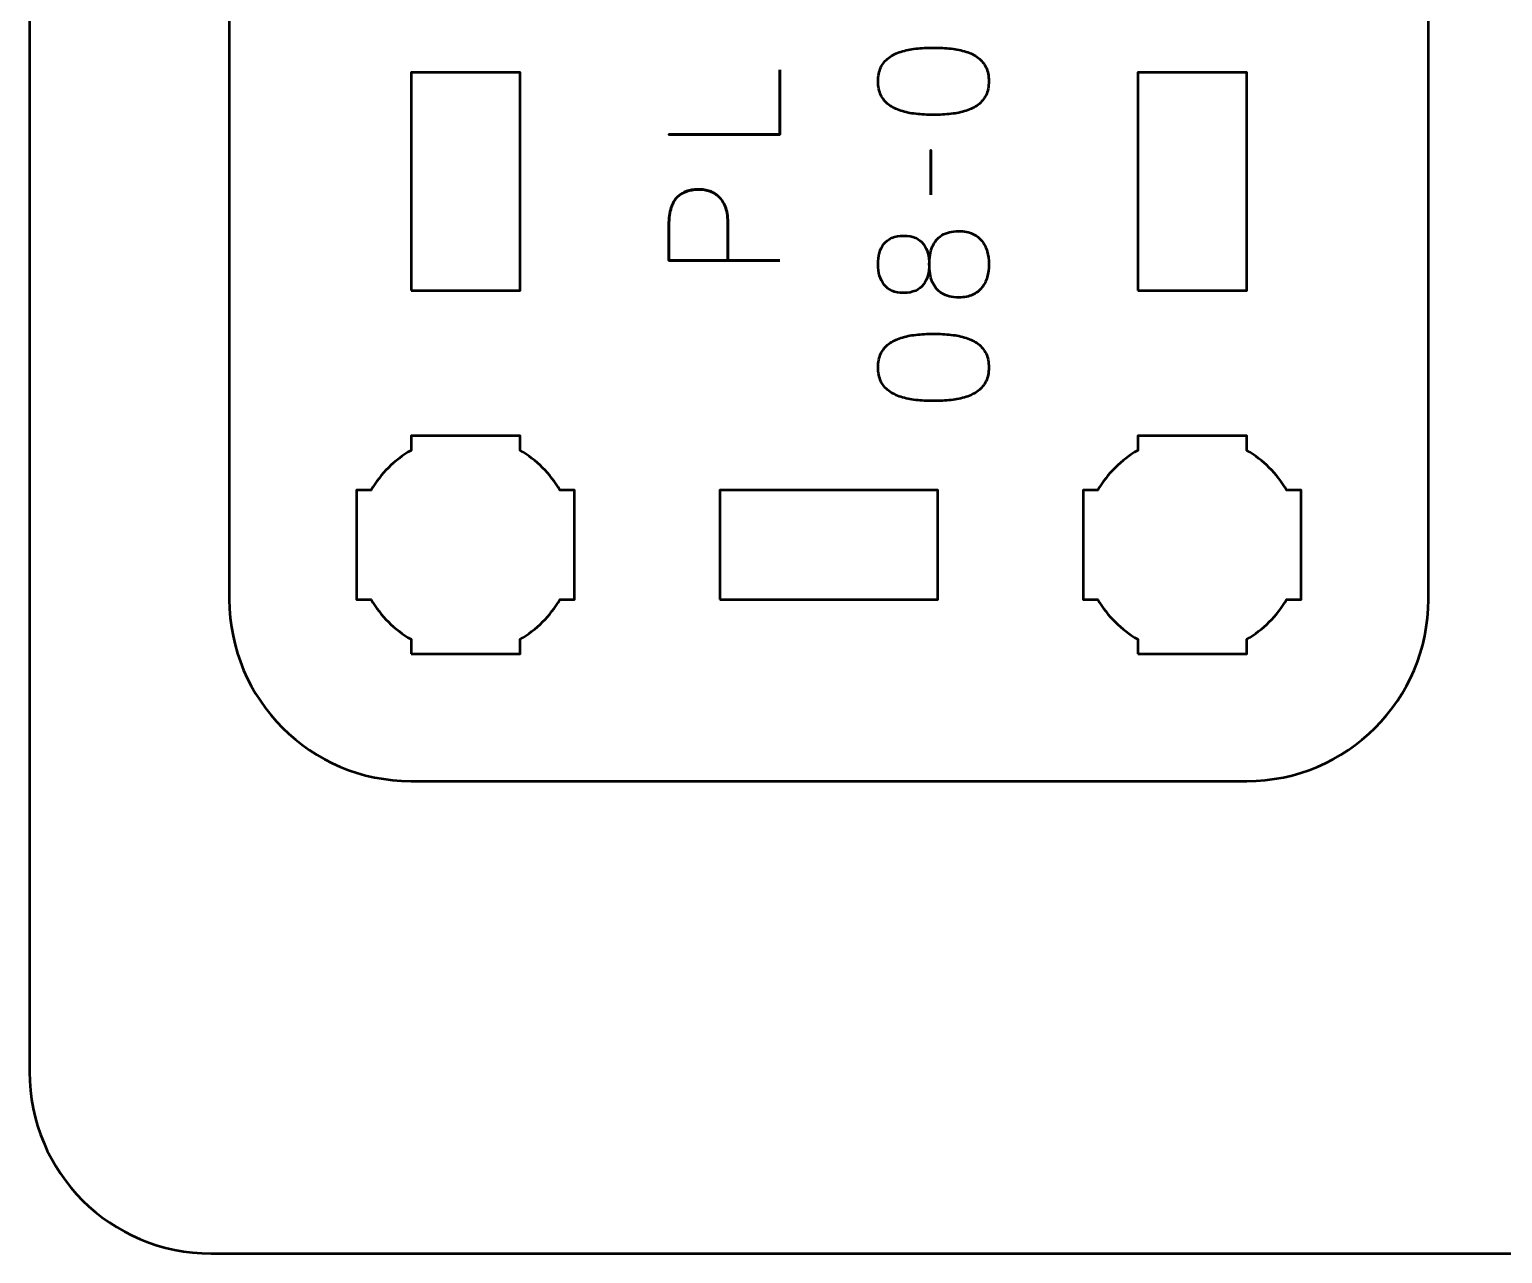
# Model space of a CAD drawing. Header units: centimetres. Extents: x -21 to 0, y -29.7 to 0.
# Drawn here: x -21 to -16.946, y -29.7 to -26.332 of the extents above; entities that cross this region are included whole.
import ezdxf

# ---------------------------------------------------------------- set-up
doc = ezdxf.new("R2010")
doc.units = ezdxf.units.CM
doc.header["$MEASUREMENT"] = 0
doc.layers.add('Layer 1', color=7, linetype='Continuous')

msp = doc.modelspace()

# ---------------------------------------------------------------- linework, layer by layer
at = {"layer": 'Layer 1', "color": 1, "lineweight": 53}
msp.add_open_spline([(-21.00003, -29.19995), (-21.00003, -29.19995), (-21.00003, -8.29992), (-21.00003, -8.29992), (-21.00003, -8.29992), (-21.00003, -8.21709), (-20.93286, -8.14992), (-20.85003, -8.14992), (-20.85003, -8.14992), (-20.7672, -8.14992), (-20.70003, -8.08275), (-20.70003, -7.99992), (-20.70003, -7.99992), (-20.70003, -7.91709), (-20.7672, -7.84992), (-20.85003, -7.84992), (-20.85003, -7.84992), (-20.93286, -7.84992), (-21.00003, -7.78275), (-21.00003, -7.69992), (-21.00003, -7.69992), (-21.00003, -7.61709), (-20.93286, -7.54992), (-20.85003, -7.54992), (-20.85003, -7.54992), (-20.7672, -7.54992), (-20.70003, -7.48275), (-20.70003, -7.39992), (-20.70003, -7.39992), (-20.70003, -7.31709), (-20.7672, -7.24992), (-20.85003, -7.24992), (-20.85003, -7.24992), (-20.93286, -7.24992), (-21.00003, -7.18275), (-21.00003, -7.09992), (-21.00003, -7.09992), (-21.00003, -7.01709), (-20.93286, -6.94992), (-20.85003, -6.94992), (-20.85003, -6.94992), (-20.7672, -6.94992), (-20.70003, -6.88275), (-20.70003, -6.79992), (-20.70003, -6.79992), (-20.70003, -6.71709), (-20.7672, -6.64992), (-20.85003, -6.64992), (-20.85003, -6.64992), (-20.93286, -6.64992), (-21.00003, -6.58275), (-21.00003, -6.49992), (-21.00003, -6.49992), (-21.00003, -6.41709), (-20.93286, -6.34992), (-20.85003, -6.34992), (-20.85003, -6.34992), (-20.7672, -6.34992), (-20.70003, -6.28275), (-20.70003, -6.19992), (-20.70003, -6.19992), (-20.70003, -6.11709), (-20.7672, -6.04992), (-20.85003, -6.04992), (-20.85003, -6.04992), (-20.93286, -6.04992), (-21.00003, -5.98275), (-21.00003, -5.89992), (-21.00003, -5.89992), (-21.00003, -5.81709), (-20.93286, -5.74992), (-20.85003, -5.74992), (-20.85003, -5.74992), (-20.7672, -5.74992), (-20.70003, -5.68275), (-20.70003, -5.59992), (-20.70003, -5.59992), (-20.70003, -5.51709), (-20.7672, -5.44992), (-20.85003, -5.44992), (-20.85003, -5.44992), (-20.93286, -5.44992), (-21.00003, -5.38275), (-21.00003, -5.29992), (-21.00003, -5.29992), (-21.00003, -5.21709), (-20.93286, -5.14992), (-20.85003, -5.14992), (-20.85003, -5.14992), (-20.7672, -5.14992), (-20.70003, -5.08275), (-20.70003, -4.99992), (-20.70003, -4.99992), (-20.70003, -4.91709), (-20.7672, -4.84992), (-20.85003, -4.84992), (-20.85003, -4.84992), (-20.93286, -4.84992), (-21.00003, -4.78275), (-21.00003, -4.69992), (-21.00003, -4.69992), (-21.00003, -4.61709), (-20.93286, -4.54992), (-20.85003, -4.54992), (-20.85003, -4.54992), (-20.7672, -4.54992), (-20.70003, -4.48275), (-20.70003, -4.39992), (-20.70003, -4.39992), (-20.70003, -4.31709), (-20.7672, -4.24992), (-20.85003, -4.24992), (-20.85003, -4.24992), (-20.93286, -4.24992), (-21.00003, -4.18275), (-21.00003, -4.09992), (-21.00003, -4.09992), (-21.00003, -4.01709), (-20.93286, -3.94992), (-20.85003, -3.94992), (-20.85003, -3.94992), (-20.7672, -3.94992), (-20.70003, -3.88275), (-20.70003, -3.79992), (-20.70003, -3.79992), (-20.70003, -3.71709), (-20.7672, -3.64992), (-20.85003, -3.64992), (-20.85003, -3.64992), (-20.93286, -3.64992), (-21.00003, -3.58275), (-21.00003, -3.49992), (-21.00003, -3.49992), (-21.00003, -3.41709), (-20.93286, -3.34992), (-20.85003, -3.34992), (-20.85003, -3.34992), (-20.7672, -3.34992), (-20.70003, -3.28275), (-20.70003, -3.19992), (-20.70003, -3.19992), (-20.70003, -3.11709), (-20.7672, -3.04992), (-20.85003, -3.04992), (-20.85003, -3.04992), (-20.93286, -3.04992), (-21.00003, -2.98275), (-21.00003, -2.89992), (-21.00003, -2.89992), (-21.00003, -2.81709), (-20.93286, -2.74992), (-20.85003, -2.74992), (-20.85003, -2.74992), (-20.7672, -2.74992), (-20.70003, -2.68275), (-20.70003, -2.59992), (-20.70003, -2.59992), (-20.70003, -2.51709), (-20.7672, -2.44992), (-20.85003, -2.44992), (-20.85003, -2.44992), (-20.93286, -2.44992), (-21.00003, -2.38275), (-21.00003, -2.29992), (-21.00003, -2.29992), (-21.00003, -2.21709), (-20.93286, -2.14992), (-20.85003, -2.14992), (-20.85003, -2.14992), (-20.7672, -2.14992), (-20.70003, -2.08275), (-20.70003, -1.99992), (-20.70003, -1.99992), (-20.70003, -1.91709), (-20.7672, -1.84992), (-20.85003, -1.84992), (-20.85003, -1.84992), (-20.93286, -1.84992), (-21.00003, -1.78275), (-21.00003, -1.69992), (-21.00003, -1.69992), (-21.00003, -1.61709), (-20.93286, -1.54992), (-20.85003, -1.54992), (-20.85003, -1.54992), (-20.7672, -1.54992), (-20.70003, -1.48275), (-20.70003, -1.39992), (-20.70003, -1.39992), (-20.70003, -1.31709), (-20.7672, -1.24992), (-20.85003, -1.24992), (-20.85003, -1.24992), (-20.93286, -1.24992), (-21.00003, -1.18275), (-21.00003, -1.09992), (-21.00003, -1.09992), (-21.00003, -1.09992), (-21.00003, -0.49992), (-21.00003, -0.49992), (-21.00003, -0.49992), (-21.00003, -0.22295), (-20.77694, 0.00004), (-20.49994, 0.00004), (-20.49994, 0.00004), (-20.49994, 0.00004), (-0.50008, 0.00004), (-0.50008, 0.00004), (-0.50008, 0.00004), (-0.22294, 0.00004), (0.00002, -0.22295), (0.00002, -0.49992), (0.00002, -0.49992), (0.00002, -0.49992), (0.00002, -29.19995), (0.00002, -29.19995), (0.00002, -29.19995), (0.00002, -29.47695), (-0.22294, -29.70004), (-0.50008, -29.70004), (-0.50008, -29.70004), (-0.50008, -29.70004), (-20.49994, -29.70004), (-20.49994, -29.70004), (-20.49994, -29.70004), (-20.77694, -29.70004), (-21.00003, -29.47695), (-21.00003, -29.19995)], degree=3, knots=[0, 0, 0, 0, 0.0175439, 0.0175439, 0.0175439, 0.0175439, 0.0350877, 0.0350877, 0.0350877, 0.0350877, 0.0526316, 0.0526316, 0.0526316, 0.0526316, 0.0701754, 0.0701754, 0.0701754, 0.0701754, 0.0877193, 0.0877193, 0.0877193, 0.0877193, 0.1052632, 0.1052632, 0.1052632, 0.1052632, 0.122807, 0.122807, 0.122807, 0.122807, 0.1403509, 0.1403509, 0.1403509, 0.1403509, 0.1578947, 0.1578947, 0.1578947, 0.1578947, 0.1754386, 0.1754386, 0.1754386, 0.1754386, 0.1929825, 0.1929825, 0.1929825, 0.1929825, 0.2105263, 0.2105263, 0.2105263, 0.2105263, 0.2280702, 0.2280702, 0.2280702, 0.2280702, 0.245614, 0.245614, 0.245614, 0.245614, 0.2631579, 0.2631579, 0.2631579, 0.2631579, 0.2807018, 0.2807018, 0.2807018, 0.2807018, 0.2982456, 0.2982456, 0.2982456, 0.2982456, 0.3157895, 0.3157895, 0.3157895, 0.3157895, 0.3333333, 0.3333333, 0.3333333, 0.3333333, 0.3508772, 0.3508772, 0.3508772, 0.3508772, 0.3684211, 0.3684211, 0.3684211, 0.3684211, 0.3859649, 0.3859649, 0.3859649, 0.3859649, 0.4035088, 0.4035088, 0.4035088, 0.4035088, 0.4210526, 0.4210526, 0.4210526, 0.4210526, 0.4385965, 0.4385965, 0.4385965, 0.4385965, 0.4561404, 0.4561404, 0.4561404, 0.4561404, 0.4736842, 0.4736842, 0.4736842, 0.4736842, 0.4912281, 0.4912281, 0.4912281, 0.4912281, 0.5087719, 0.5087719, 0.5087719, 0.5087719, 0.5263158, 0.5263158, 0.5263158, 0.5263158, 0.5438596, 0.5438596, 0.5438596, 0.5438596, 0.5614035, 0.5614035, 0.5614035, 0.5614035, 0.5789474, 0.5789474, 0.5789474, 0.5789474, 0.5964912, 0.5964912, 0.5964912, 0.5964912, 0.6140351, 0.6140351, 0.6140351, 0.6140351, 0.6315789, 0.6315789, 0.6315789, 0.6315789, 0.6491228, 0.6491228, 0.6491228, 0.6491228, 0.6666667, 0.6666667, 0.6666667, 0.6666667, 0.6842105, 0.6842105, 0.6842105, 0.6842105, 0.7017544, 0.7017544, 0.7017544, 0.7017544, 0.7192982, 0.7192982, 0.7192982, 0.7192982, 0.7368421, 0.7368421, 0.7368421, 0.7368421, 0.754386, 0.754386, 0.754386, 0.754386, 0.7719298, 0.7719298, 0.7719298, 0.7719298, 0.7894737, 0.7894737, 0.7894737, 0.7894737, 0.8070175, 0.8070175, 0.8070175, 0.8070175, 0.8245614, 0.8245614, 0.8245614, 0.8245614, 0.8421053, 0.8421053, 0.8421053, 0.8421053, 0.8596491, 0.8596491, 0.8596491, 0.8596491, 0.877193, 0.877193, 0.877193, 0.877193, 0.8947368, 0.8947368, 0.8947368, 0.8947368, 0.9122807, 0.9122807, 0.9122807, 0.9122807, 0.9298246, 0.9298246, 0.9298246, 0.9298246, 0.9473684, 0.9473684, 0.9473684, 0.9473684, 0.9649123, 0.9649123, 0.9649123, 0.9649123, 0.9824561, 0.9824561, 0.9824561, 0.9824561, 1, 1, 1, 1], dxfattribs=at)
at = {"layer": 'Layer 1', "color": 3, "lineweight": 53}
msp.add_open_spline([(-17.65, -28.4), (-17.65, -28.4), (-19.95, -28.4), (-19.95, -28.4), (-19.95, -28.4), (-20.22609, -28.4), (-20.45, -28.17609), (-20.45, -27.9), (-20.45, -27.9), (-20.45, -27.9), (-20.45, -13.6), (-20.45, -13.6), (-20.45, -13.6), (-20.45, -13.32391), (-20.22609, -13.1), (-19.95, -13.1), (-19.95, -13.1), (-19.95, -13.1), (-17.65, -13.1), (-17.65, -13.1), (-17.65, -13.1), (-17.37391, -13.1), (-17.15, -13.32391), (-17.15, -13.6), (-17.15, -13.6), (-17.15, -13.6), (-17.15, -27.9), (-17.15, -27.9), (-17.15, -27.9), (-17.15, -28.17609), (-17.37391, -28.4), (-17.65, -28.4)], degree=3, knots=[0, 0, 0, 0, 0.125, 0.125, 0.125, 0.125, 0.25, 0.25, 0.25, 0.25, 0.375, 0.375, 0.375, 0.375, 0.5, 0.5, 0.5, 0.5, 0.625, 0.625, 0.625, 0.625, 0.75, 0.75, 0.75, 0.75, 0.875, 0.875, 0.875, 0.875, 1, 1, 1, 1], dxfattribs=at)
at = {"layer": 'Layer 1', "color": 5, "lineweight": 53}
for points, knots in [([(-18.35975, -26.47441), (-18.35982, -26.4596), (-18.36243, -26.44683), (-18.36751, -26.43617), (-18.36751, -26.43617), (-18.37259, -26.42559), (-18.37986, -26.41677), (-18.3891, -26.40972), (-18.3891, -26.40972), (-18.39841, -26.40273), (-18.40942, -26.39723), (-18.42212, -26.39314), (-18.42212, -26.39314), (-18.43482, -26.38911), (-18.44872, -26.38622), (-18.46396, -26.3846), (-18.46396, -26.3846), (-18.4792, -26.3829), (-18.49522, -26.38206), (-18.51215, -26.38213), (-18.51215, -26.38213), (-18.52901, -26.38206), (-18.54503, -26.3829), (-18.5602, -26.3846), (-18.5602, -26.3846), (-18.57537, -26.38622), (-18.58934, -26.38911), (-18.60204, -26.39314), (-18.60204, -26.39314), (-18.61467, -26.39723), (-18.62567, -26.40273), (-18.63506, -26.40972), (-18.63506, -26.40972), (-18.64437, -26.41677), (-18.65164, -26.42559), (-18.65672, -26.43617), (-18.65672, -26.43617), (-18.66187, -26.44683), (-18.66448, -26.4596), (-18.66455, -26.47441), (-18.66455, -26.47441), (-18.66448, -26.48923), (-18.66187, -26.502), (-18.65672, -26.51266), (-18.65672, -26.51266), (-18.65164, -26.52324), (-18.64437, -26.53206), (-18.63506, -26.53911), (-18.63506, -26.53911), (-18.62567, -26.5461), (-18.61467, -26.5516), (-18.60204, -26.55569), (-18.60204, -26.55569), (-18.58934, -26.55972), (-18.57537, -26.56261), (-18.5602, -26.56423), (-18.5602, -26.56423), (-18.54503, -26.56592), (-18.52901, -26.56677), (-18.51215, -26.5667), (-18.51215, -26.5667), (-18.49522, -26.56677), (-18.4792, -26.56592), (-18.46396, -26.56423), (-18.46396, -26.56423), (-18.44872, -26.56261), (-18.43482, -26.55972), (-18.42212, -26.55569), (-18.42212, -26.55569), (-18.40942, -26.5516), (-18.39841, -26.5461), (-18.3891, -26.53911), (-18.3891, -26.53911), (-18.37986, -26.53206), (-18.37259, -26.52324), (-18.36751, -26.51266), (-18.36751, -26.51266), (-18.36243, -26.502), (-18.35982, -26.48923), (-18.35975, -26.47441)], [0, 0, 0, 0, 0.05, 0.05, 0.05, 0.05, 0.1, 0.1, 0.1, 0.1, 0.15, 0.15, 0.15, 0.15, 0.2, 0.2, 0.2, 0.2, 0.25, 0.25, 0.25, 0.25, 0.3, 0.3, 0.3, 0.3, 0.35, 0.35, 0.35, 0.35, 0.4, 0.4, 0.4, 0.4, 0.45, 0.45, 0.45, 0.45, 0.5, 0.5, 0.5, 0.5, 0.55, 0.55, 0.55, 0.55, 0.6, 0.6, 0.6, 0.6, 0.65, 0.65, 0.65, 0.65, 0.7, 0.7, 0.7, 0.7, 0.75, 0.75, 0.75, 0.75, 0.8, 0.8, 0.8, 0.8, 0.85, 0.85, 0.85, 0.85, 0.9, 0.9, 0.9, 0.9, 0.95, 0.95, 0.95, 0.95, 1, 1, 1, 1]), ([(-18.35975, -26.47441), (-18.35982, -26.4596), (-18.36243, -26.44683), (-18.36751, -26.43617), (-18.36751, -26.43617), (-18.37259, -26.42559), (-18.37986, -26.41677), (-18.3891, -26.40972), (-18.3891, -26.40972), (-18.39841, -26.40273), (-18.40942, -26.39723), (-18.42212, -26.39314), (-18.42212, -26.39314), (-18.43482, -26.38911), (-18.44872, -26.38622), (-18.46396, -26.3846), (-18.46396, -26.3846), (-18.4792, -26.3829), (-18.49522, -26.38206), (-18.51215, -26.38213), (-18.51215, -26.38213), (-18.52901, -26.38206), (-18.54503, -26.3829), (-18.5602, -26.3846), (-18.5602, -26.3846), (-18.57537, -26.38622), (-18.58934, -26.38911), (-18.60204, -26.39314), (-18.60204, -26.39314), (-18.61467, -26.39723), (-18.62567, -26.40273), (-18.63506, -26.40972), (-18.63506, -26.40972), (-18.64437, -26.41677), (-18.65164, -26.42559), (-18.65672, -26.43617), (-18.65672, -26.43617), (-18.66187, -26.44683), (-18.66448, -26.4596), (-18.66455, -26.47441), (-18.66455, -26.47441), (-18.66448, -26.48923), (-18.66187, -26.502), (-18.65672, -26.51266), (-18.65672, -26.51266), (-18.65164, -26.52324), (-18.64437, -26.53206), (-18.63506, -26.53911), (-18.63506, -26.53911), (-18.62567, -26.5461), (-18.61467, -26.5516), (-18.60204, -26.55569), (-18.60204, -26.55569), (-18.58934, -26.55972), (-18.57537, -26.56261), (-18.5602, -26.56423), (-18.5602, -26.56423), (-18.54503, -26.56592), (-18.52901, -26.56677), (-18.51215, -26.5667), (-18.51215, -26.5667), (-18.49522, -26.56677), (-18.4792, -26.56592), (-18.46396, -26.56423), (-18.46396, -26.56423), (-18.44872, -26.56261), (-18.43482, -26.55972), (-18.42212, -26.55569), (-18.42212, -26.55569), (-18.40942, -26.5516), (-18.39841, -26.5461), (-18.3891, -26.53911), (-18.3891, -26.53911), (-18.37986, -26.53206), (-18.37259, -26.52324), (-18.36751, -26.51266), (-18.36751, -26.51266), (-18.36243, -26.502), (-18.35982, -26.48923), (-18.35975, -26.47441)], [0, 0, 0, 0, 0.05, 0.05, 0.05, 0.05, 0.1, 0.1, 0.1, 0.1, 0.15, 0.15, 0.15, 0.15, 0.2, 0.2, 0.2, 0.2, 0.25, 0.25, 0.25, 0.25, 0.3, 0.3, 0.3, 0.3, 0.35, 0.35, 0.35, 0.35, 0.4, 0.4, 0.4, 0.4, 0.45, 0.45, 0.45, 0.45, 0.5, 0.5, 0.5, 0.5, 0.55, 0.55, 0.55, 0.55, 0.6, 0.6, 0.6, 0.6, 0.65, 0.65, 0.65, 0.65, 0.7, 0.7, 0.7, 0.7, 0.75, 0.75, 0.75, 0.75, 0.8, 0.8, 0.8, 0.8, 0.85, 0.85, 0.85, 0.85, 0.9, 0.9, 0.9, 0.9, 0.95, 0.95, 0.95, 0.95, 1, 1, 1, 1]), ([(-18.93506, -26.44309), (-18.93506, -26.44309), (-18.93506, -26.62131), (-18.93506, -26.62131), (-18.93506, -26.62131), (-18.93506, -26.62131), (-19.24028, -26.62131), (-19.24028, -26.62131), (-19.24028, -26.62131), (-19.24028, -26.62131), (-18.93506, -26.62131), (-18.93506, -26.62131), (-18.93506, -26.62131), (-18.93506, -26.62131), (-18.93506, -26.44309), (-18.93506, -26.44309)], [0, 0, 0, 0, 0.25, 0.25, 0.25, 0.25, 0.5, 0.5, 0.5, 0.5, 0.75, 0.75, 0.75, 0.75, 1, 1, 1, 1]), ([(-18.51935, -26.78683), (-18.51935, -26.78683), (-18.51935, -26.66364), (-18.51935, -26.66364), (-18.51935, -26.66364), (-18.51935, -26.66364), (-18.51935, -26.78683), (-18.51935, -26.78683)], [0, 0, 0, 0, 0.5, 0.5, 0.5, 0.5, 1, 1, 1, 1]), ([(-18.93506, -26.96759), (-18.93506, -26.96759), (-19.24028, -26.96759), (-19.24028, -26.96759), (-19.24028, -26.96759), (-19.24028, -26.96759), (-19.24028, -26.87022), (-19.24028, -26.87022), (-19.24028, -26.87022), (-19.24021, -26.85075), (-19.23802, -26.83474), (-19.23379, -26.82211), (-19.23379, -26.82211), (-19.22963, -26.80955), (-19.22384, -26.79967), (-19.2165, -26.79254), (-19.2165, -26.79254), (-19.20924, -26.78542), (-19.20091, -26.78034), (-19.19153, -26.77723), (-19.19153, -26.77723), (-19.18214, -26.7742), (-19.17234, -26.77244), (-19.16196, -26.77201), (-19.16196, -26.77201), (-19.15159, -26.77152), (-19.14143, -26.77272), (-19.13156, -26.77554), (-19.13156, -26.77554), (-19.12168, -26.77843), (-19.11272, -26.7833), (-19.10467, -26.79029), (-19.10467, -26.79029), (-19.09663, -26.7972), (-19.09021, -26.80658), (-19.08548, -26.81837), (-19.08548, -26.81837), (-19.08069, -26.83015), (-19.07829, -26.84475), (-19.07815, -26.86218), (-19.07815, -26.86218), (-19.07815, -26.86218), (-19.07815, -26.96759), (-19.07815, -26.96759), (-19.07815, -26.96759), (-19.07815, -26.96759), (-19.07815, -26.86218), (-19.07815, -26.86218), (-19.07815, -26.86218), (-19.07829, -26.84511), (-19.08069, -26.83064), (-19.08548, -26.81893), (-19.08548, -26.81893), (-19.09021, -26.80715), (-19.09663, -26.79776), (-19.10467, -26.79071), (-19.10467, -26.79071), (-19.11272, -26.78372), (-19.12168, -26.77871), (-19.13156, -26.77575), (-19.13156, -26.77575), (-19.14143, -26.77279), (-19.15159, -26.77152), (-19.16196, -26.77201), (-19.16196, -26.77201), (-19.17234, -26.77244), (-19.18214, -26.7742), (-19.19153, -26.77737), (-19.19153, -26.77737), (-19.20091, -26.78048), (-19.20924, -26.7857), (-19.2165, -26.79283), (-19.2165, -26.79283), (-19.22384, -26.80002), (-19.22963, -26.8099), (-19.23379, -26.82246), (-19.23379, -26.82246), (-19.23802, -26.83509), (-19.24021, -26.85096), (-19.24028, -26.87022), (-19.24028, -26.87022), (-19.24028, -26.87022), (-19.24028, -26.96759), (-19.24028, -26.96759), (-19.24028, -26.96759), (-19.24028, -26.96759), (-18.93506, -26.96759), (-18.93506, -26.96759)], [0, 0, 0, 0, 0.0454545, 0.0454545, 0.0454545, 0.0454545, 0.0909091, 0.0909091, 0.0909091, 0.0909091, 0.1363636, 0.1363636, 0.1363636, 0.1363636, 0.1818182, 0.1818182, 0.1818182, 0.1818182, 0.2272727, 0.2272727, 0.2272727, 0.2272727, 0.2727273, 0.2727273, 0.2727273, 0.2727273, 0.3181818, 0.3181818, 0.3181818, 0.3181818, 0.3636364, 0.3636364, 0.3636364, 0.3636364, 0.4090909, 0.4090909, 0.4090909, 0.4090909, 0.4545455, 0.4545455, 0.4545455, 0.4545455, 0.5, 0.5, 0.5, 0.5, 0.5454545, 0.5454545, 0.5454545, 0.5454545, 0.5909091, 0.5909091, 0.5909091, 0.5909091, 0.6363636, 0.6363636, 0.6363636, 0.6363636, 0.6818182, 0.6818182, 0.6818182, 0.6818182, 0.7272727, 0.7272727, 0.7272727, 0.7272727, 0.7727273, 0.7727273, 0.7727273, 0.7727273, 0.8181818, 0.8181818, 0.8181818, 0.8181818, 0.8636364, 0.8636364, 0.8636364, 0.8636364, 0.9090909, 0.9090909, 0.9090909, 0.9090909, 0.9545455, 0.9545455, 0.9545455, 0.9545455, 1, 1, 1, 1]), ([(-18.52358, -26.97817), (-18.52358, -26.96731), (-18.52485, -26.95715), (-18.52739, -26.94762), (-18.52739, -26.94762), (-18.53, -26.93817), (-18.53409, -26.92984), (-18.53967, -26.92258), (-18.53967, -26.92258), (-18.54524, -26.91538), (-18.55251, -26.90974), (-18.56147, -26.90564), (-18.56147, -26.90564), (-18.57036, -26.90155), (-18.58115, -26.89951), (-18.59385, -26.89944), (-18.59385, -26.89944), (-18.60655, -26.89951), (-18.61742, -26.90148), (-18.62645, -26.90536), (-18.62645, -26.90536), (-18.63548, -26.90924), (-18.64289, -26.91475), (-18.64853, -26.9218), (-18.64853, -26.9218), (-18.65425, -26.92886), (-18.65841, -26.93718), (-18.66102, -26.94678), (-18.66102, -26.94678), (-18.66363, -26.9563), (-18.66476, -26.96682), (-18.66455, -26.97817), (-18.66455, -26.97817), (-18.66434, -26.98953), (-18.66292, -27.00005), (-18.66031, -27.00957), (-18.66031, -27.00957), (-18.65763, -27.01917), (-18.65347, -27.02749), (-18.6479, -27.03455), (-18.6479, -27.03455), (-18.64232, -27.0416), (-18.63513, -27.04711), (-18.62624, -27.05099), (-18.62624, -27.05099), (-18.61728, -27.05487), (-18.60648, -27.05684), (-18.59385, -27.05691), (-18.59385, -27.05691), (-18.58115, -27.05684), (-18.57036, -27.0548), (-18.56147, -27.0507), (-18.56147, -27.0507), (-18.55251, -27.04661), (-18.54524, -27.04097), (-18.53967, -27.0337), (-18.53967, -27.0337), (-18.53409, -27.0265), (-18.53, -27.01818), (-18.52739, -27.00872), (-18.52739, -27.00872), (-18.52485, -26.9992), (-18.52358, -26.98904), (-18.52358, -26.97817)], [0, 0, 0, 0, 0.0625, 0.0625, 0.0625, 0.0625, 0.125, 0.125, 0.125, 0.125, 0.1875, 0.1875, 0.1875, 0.1875, 0.25, 0.25, 0.25, 0.25, 0.3125, 0.3125, 0.3125, 0.3125, 0.375, 0.375, 0.375, 0.375, 0.4375, 0.4375, 0.4375, 0.4375, 0.5, 0.5, 0.5, 0.5, 0.5625, 0.5625, 0.5625, 0.5625, 0.625, 0.625, 0.625, 0.625, 0.6875, 0.6875, 0.6875, 0.6875, 0.75, 0.75, 0.75, 0.75, 0.8125, 0.8125, 0.8125, 0.8125, 0.875, 0.875, 0.875, 0.875, 0.9375, 0.9375, 0.9375, 0.9375, 1, 1, 1, 1]), ([(-18.52358, -26.97817), (-18.52358, -26.96731), (-18.52485, -26.95715), (-18.52739, -26.94762), (-18.52739, -26.94762), (-18.53, -26.93817), (-18.53409, -26.92984), (-18.53967, -26.92258), (-18.53967, -26.92258), (-18.54524, -26.91538), (-18.55251, -26.90974), (-18.56147, -26.90564), (-18.56147, -26.90564), (-18.57036, -26.90155), (-18.58115, -26.89951), (-18.59385, -26.89944), (-18.59385, -26.89944), (-18.60655, -26.89951), (-18.61742, -26.90148), (-18.62645, -26.90536), (-18.62645, -26.90536), (-18.63548, -26.90924), (-18.64289, -26.91475), (-18.64853, -26.9218), (-18.64853, -26.9218), (-18.65425, -26.92886), (-18.65841, -26.93718), (-18.66102, -26.94678), (-18.66102, -26.94678), (-18.66363, -26.9563), (-18.66476, -26.96682), (-18.66455, -26.97817), (-18.66455, -26.97817), (-18.66434, -26.98953), (-18.66292, -27.00005), (-18.66031, -27.00957), (-18.66031, -27.00957), (-18.65763, -27.01917), (-18.65347, -27.02749), (-18.6479, -27.03455), (-18.6479, -27.03455), (-18.64232, -27.0416), (-18.63513, -27.04711), (-18.62624, -27.05099), (-18.62624, -27.05099), (-18.61728, -27.05487), (-18.60648, -27.05684), (-18.59385, -27.05691), (-18.59385, -27.05691), (-18.58115, -27.05684), (-18.57036, -27.0548), (-18.56147, -27.0507), (-18.56147, -27.0507), (-18.55251, -27.04661), (-18.54524, -27.04097), (-18.53967, -27.0337), (-18.53967, -27.0337), (-18.53409, -27.0265), (-18.53, -27.01818), (-18.52739, -27.00872), (-18.52739, -27.00872), (-18.52485, -26.9992), (-18.52358, -26.98904), (-18.52358, -26.97817)], [0, 0, 0, 0, 0.0625, 0.0625, 0.0625, 0.0625, 0.125, 0.125, 0.125, 0.125, 0.1875, 0.1875, 0.1875, 0.1875, 0.25, 0.25, 0.25, 0.25, 0.3125, 0.3125, 0.3125, 0.3125, 0.375, 0.375, 0.375, 0.375, 0.4375, 0.4375, 0.4375, 0.4375, 0.5, 0.5, 0.5, 0.5, 0.5625, 0.5625, 0.5625, 0.5625, 0.625, 0.625, 0.625, 0.625, 0.6875, 0.6875, 0.6875, 0.6875, 0.75, 0.75, 0.75, 0.75, 0.8125, 0.8125, 0.8125, 0.8125, 0.875, 0.875, 0.875, 0.875, 0.9375, 0.9375, 0.9375, 0.9375, 1, 1, 1, 1]), ([(-18.35975, -26.97817), (-18.35975, -26.96547), (-18.36123, -26.95362), (-18.36434, -26.94261), (-18.36434, -26.94261), (-18.36744, -26.93161), (-18.37231, -26.92194), (-18.37887, -26.91355), (-18.37887, -26.91355), (-18.3855, -26.90522), (-18.39397, -26.89866), (-18.40441, -26.89393), (-18.40441, -26.89393), (-18.41478, -26.8892), (-18.42727, -26.88681), (-18.44188, -26.88674), (-18.44188, -26.88674), (-18.46128, -26.88688), (-18.47701, -26.89069), (-18.48901, -26.89824), (-18.48901, -26.89824), (-18.50107, -26.90578), (-18.50982, -26.91637), (-18.51539, -26.92999), (-18.51539, -26.92999), (-18.5209, -26.94367), (-18.52365, -26.95969), (-18.52358, -26.97817), (-18.52358, -26.97817), (-18.52365, -26.99659), (-18.5209, -27.01268), (-18.51539, -27.02622), (-18.51539, -27.02622), (-18.50982, -27.03984), (-18.50107, -27.05035), (-18.48901, -27.05783), (-18.48901, -27.05783), (-18.47701, -27.06531), (-18.46128, -27.06912), (-18.44188, -27.06919), (-18.44188, -27.06919), (-18.42727, -27.06912), (-18.41478, -27.06672), (-18.40441, -27.06199), (-18.40441, -27.06199), (-18.39397, -27.05727), (-18.3855, -27.05078), (-18.37887, -27.04238), (-18.37887, -27.04238), (-18.37231, -27.03405), (-18.36744, -27.02446), (-18.36434, -27.01345), (-18.36434, -27.01345), (-18.36123, -27.00252), (-18.35975, -26.99073), (-18.35975, -26.97817)], [0, 0, 0, 0, 0.0714286, 0.0714286, 0.0714286, 0.0714286, 0.1428571, 0.1428571, 0.1428571, 0.1428571, 0.2142857, 0.2142857, 0.2142857, 0.2142857, 0.2857143, 0.2857143, 0.2857143, 0.2857143, 0.3571429, 0.3571429, 0.3571429, 0.3571429, 0.4285714, 0.4285714, 0.4285714, 0.4285714, 0.5, 0.5, 0.5, 0.5, 0.5714286, 0.5714286, 0.5714286, 0.5714286, 0.6428571, 0.6428571, 0.6428571, 0.6428571, 0.7142857, 0.7142857, 0.7142857, 0.7142857, 0.7857143, 0.7857143, 0.7857143, 0.7857143, 0.8571429, 0.8571429, 0.8571429, 0.8571429, 0.9285714, 0.9285714, 0.9285714, 0.9285714, 1, 1, 1, 1]), ([(-18.35975, -26.97817), (-18.35975, -26.96547), (-18.36123, -26.95362), (-18.36434, -26.94261), (-18.36434, -26.94261), (-18.36744, -26.93161), (-18.37231, -26.92194), (-18.37887, -26.91355), (-18.37887, -26.91355), (-18.3855, -26.90522), (-18.39397, -26.89866), (-18.40441, -26.89393), (-18.40441, -26.89393), (-18.41478, -26.8892), (-18.42727, -26.88681), (-18.44188, -26.88674), (-18.44188, -26.88674), (-18.46128, -26.88688), (-18.47701, -26.89069), (-18.48901, -26.89824), (-18.48901, -26.89824), (-18.50107, -26.90578), (-18.50982, -26.91637), (-18.51539, -26.92999), (-18.51539, -26.92999), (-18.5209, -26.94367), (-18.52365, -26.95969), (-18.52358, -26.97817), (-18.52358, -26.97817), (-18.52365, -26.99659), (-18.5209, -27.01268), (-18.51539, -27.02622), (-18.51539, -27.02622), (-18.50982, -27.03984), (-18.50107, -27.05035), (-18.48901, -27.05783), (-18.48901, -27.05783), (-18.47701, -27.06531), (-18.46128, -27.06912), (-18.44188, -27.06919), (-18.44188, -27.06919), (-18.42727, -27.06912), (-18.41478, -27.06672), (-18.40441, -27.06199), (-18.40441, -27.06199), (-18.39397, -27.05727), (-18.3855, -27.05078), (-18.37887, -27.04238), (-18.37887, -27.04238), (-18.37231, -27.03405), (-18.36744, -27.02446), (-18.36434, -27.01345), (-18.36434, -27.01345), (-18.36123, -27.00252), (-18.35975, -26.99073), (-18.35975, -26.97817)], [0, 0, 0, 0, 0.0714286, 0.0714286, 0.0714286, 0.0714286, 0.1428571, 0.1428571, 0.1428571, 0.1428571, 0.2142857, 0.2142857, 0.2142857, 0.2142857, 0.2857143, 0.2857143, 0.2857143, 0.2857143, 0.3571429, 0.3571429, 0.3571429, 0.3571429, 0.4285714, 0.4285714, 0.4285714, 0.4285714, 0.5, 0.5, 0.5, 0.5, 0.5714286, 0.5714286, 0.5714286, 0.5714286, 0.6428571, 0.6428571, 0.6428571, 0.6428571, 0.7142857, 0.7142857, 0.7142857, 0.7142857, 0.7857143, 0.7857143, 0.7857143, 0.7857143, 0.8571429, 0.8571429, 0.8571429, 0.8571429, 0.9285714, 0.9285714, 0.9285714, 0.9285714, 1, 1, 1, 1]), ([(-18.35975, -27.2618), (-18.35982, -27.24699), (-18.36243, -27.23422), (-18.36751, -27.22356), (-18.36751, -27.22356), (-18.37259, -27.21298), (-18.37986, -27.20416), (-18.3891, -27.19711), (-18.3891, -27.19711), (-18.39841, -27.19012), (-18.40942, -27.18462), (-18.42212, -27.18053), (-18.42212, -27.18053), (-18.43482, -27.1765), (-18.44872, -27.17361), (-18.46396, -27.17199), (-18.46396, -27.17199), (-18.4792, -27.17029), (-18.49522, -27.16945), (-18.51215, -27.16952), (-18.51215, -27.16952), (-18.52901, -27.16945), (-18.54503, -27.17029), (-18.5602, -27.17199), (-18.5602, -27.17199), (-18.57537, -27.17361), (-18.58934, -27.1765), (-18.60204, -27.18053), (-18.60204, -27.18053), (-18.61467, -27.18462), (-18.62567, -27.19012), (-18.63506, -27.19711), (-18.63506, -27.19711), (-18.64437, -27.20416), (-18.65164, -27.21298), (-18.65672, -27.22356), (-18.65672, -27.22356), (-18.66187, -27.23422), (-18.66448, -27.24699), (-18.66455, -27.2618), (-18.66455, -27.2618), (-18.66448, -27.27662), (-18.66187, -27.28939), (-18.65672, -27.30005), (-18.65672, -27.30005), (-18.65164, -27.31063), (-18.64437, -27.31945), (-18.63506, -27.3265), (-18.63506, -27.3265), (-18.62567, -27.33349), (-18.61467, -27.33899), (-18.60204, -27.34308), (-18.60204, -27.34308), (-18.58934, -27.34711), (-18.57537, -27.35), (-18.5602, -27.35162), (-18.5602, -27.35162), (-18.54503, -27.35331), (-18.52901, -27.35416), (-18.51215, -27.35409), (-18.51215, -27.35409), (-18.49522, -27.35416), (-18.4792, -27.35331), (-18.46396, -27.35162), (-18.46396, -27.35162), (-18.44872, -27.35), (-18.43482, -27.34711), (-18.42212, -27.34308), (-18.42212, -27.34308), (-18.40942, -27.33899), (-18.39841, -27.33349), (-18.3891, -27.3265), (-18.3891, -27.3265), (-18.37986, -27.31945), (-18.37259, -27.31063), (-18.36751, -27.30005), (-18.36751, -27.30005), (-18.36243, -27.28939), (-18.35982, -27.27662), (-18.35975, -27.2618)], [0, 0, 0, 0, 0.05, 0.05, 0.05, 0.05, 0.1, 0.1, 0.1, 0.1, 0.15, 0.15, 0.15, 0.15, 0.2, 0.2, 0.2, 0.2, 0.25, 0.25, 0.25, 0.25, 0.3, 0.3, 0.3, 0.3, 0.35, 0.35, 0.35, 0.35, 0.4, 0.4, 0.4, 0.4, 0.45, 0.45, 0.45, 0.45, 0.5, 0.5, 0.5, 0.5, 0.55, 0.55, 0.55, 0.55, 0.6, 0.6, 0.6, 0.6, 0.65, 0.65, 0.65, 0.65, 0.7, 0.7, 0.7, 0.7, 0.75, 0.75, 0.75, 0.75, 0.8, 0.8, 0.8, 0.8, 0.85, 0.85, 0.85, 0.85, 0.9, 0.9, 0.9, 0.9, 0.95, 0.95, 0.95, 0.95, 1, 1, 1, 1]), ([(-18.35975, -27.2618), (-18.35982, -27.24699), (-18.36243, -27.23422), (-18.36751, -27.22356), (-18.36751, -27.22356), (-18.37259, -27.21298), (-18.37986, -27.20416), (-18.3891, -27.19711), (-18.3891, -27.19711), (-18.39841, -27.19012), (-18.40942, -27.18462), (-18.42212, -27.18053), (-18.42212, -27.18053), (-18.43482, -27.1765), (-18.44872, -27.17361), (-18.46396, -27.17199), (-18.46396, -27.17199), (-18.4792, -27.17029), (-18.49522, -27.16945), (-18.51215, -27.16952), (-18.51215, -27.16952), (-18.52901, -27.16945), (-18.54503, -27.17029), (-18.5602, -27.17199), (-18.5602, -27.17199), (-18.57537, -27.17361), (-18.58934, -27.1765), (-18.60204, -27.18053), (-18.60204, -27.18053), (-18.61467, -27.18462), (-18.62567, -27.19012), (-18.63506, -27.19711), (-18.63506, -27.19711), (-18.64437, -27.20416), (-18.65164, -27.21298), (-18.65672, -27.22356), (-18.65672, -27.22356), (-18.66187, -27.23422), (-18.66448, -27.24699), (-18.66455, -27.2618), (-18.66455, -27.2618), (-18.66448, -27.27662), (-18.66187, -27.28939), (-18.65672, -27.30005), (-18.65672, -27.30005), (-18.65164, -27.31063), (-18.64437, -27.31945), (-18.63506, -27.3265), (-18.63506, -27.3265), (-18.62567, -27.33349), (-18.61467, -27.33899), (-18.60204, -27.34308), (-18.60204, -27.34308), (-18.58934, -27.34711), (-18.57537, -27.35), (-18.5602, -27.35162), (-18.5602, -27.35162), (-18.54503, -27.35331), (-18.52901, -27.35416), (-18.51215, -27.35409), (-18.51215, -27.35409), (-18.49522, -27.35416), (-18.4792, -27.35331), (-18.46396, -27.35162), (-18.46396, -27.35162), (-18.44872, -27.35), (-18.43482, -27.34711), (-18.42212, -27.34308), (-18.42212, -27.34308), (-18.40942, -27.33899), (-18.39841, -27.33349), (-18.3891, -27.3265), (-18.3891, -27.3265), (-18.37986, -27.31945), (-18.37259, -27.31063), (-18.36751, -27.30005), (-18.36751, -27.30005), (-18.36243, -27.28939), (-18.35982, -27.27662), (-18.35975, -27.2618)], [0, 0, 0, 0, 0.05, 0.05, 0.05, 0.05, 0.1, 0.1, 0.1, 0.1, 0.15, 0.15, 0.15, 0.15, 0.2, 0.2, 0.2, 0.2, 0.25, 0.25, 0.25, 0.25, 0.3, 0.3, 0.3, 0.3, 0.35, 0.35, 0.35, 0.35, 0.4, 0.4, 0.4, 0.4, 0.45, 0.45, 0.45, 0.45, 0.5, 0.5, 0.5, 0.5, 0.55, 0.55, 0.55, 0.55, 0.6, 0.6, 0.6, 0.6, 0.65, 0.65, 0.65, 0.65, 0.7, 0.7, 0.7, 0.7, 0.75, 0.75, 0.75, 0.75, 0.8, 0.8, 0.8, 0.8, 0.85, 0.85, 0.85, 0.85, 0.9, 0.9, 0.9, 0.9, 0.95, 0.95, 0.95, 0.95, 1, 1, 1, 1])]:
    msp.add_open_spline(points, degree=3, knots=knots, dxfattribs=at)
at = {"layer": 'Layer 1', "lineweight": 53}
for points, knots in [([(-19.95, -27.05), (-19.95, -27.05), (-19.95, -26.45), (-19.95, -26.45), (-19.95, -26.45), (-19.95, -26.45), (-19.65, -26.45), (-19.65, -26.45), (-19.65, -26.45), (-19.65, -26.45), (-19.65, -27.05), (-19.65, -27.05), (-19.65, -27.05), (-19.65, -27.05), (-19.95, -27.05), (-19.95, -27.05)], [0, 0, 0, 0, 0.25, 0.25, 0.25, 0.25, 0.5, 0.5, 0.5, 0.5, 0.75, 0.75, 0.75, 0.75, 1, 1, 1, 1]), ([(-17.95, -27.05), (-17.95, -27.05), (-17.95, -26.45), (-17.95, -26.45), (-17.95, -26.45), (-17.95, -26.45), (-17.65, -26.45), (-17.65, -26.45), (-17.65, -26.45), (-17.65, -26.45), (-17.65, -27.05), (-17.65, -27.05), (-17.65, -27.05), (-17.65, -27.05), (-17.95, -27.05), (-17.95, -27.05)], [0, 0, 0, 0, 0.25, 0.25, 0.25, 0.25, 0.5, 0.5, 0.5, 0.5, 0.75, 0.75, 0.75, 0.75, 1, 1, 1, 1]), ([(-19.95, -28.05), (-19.95, -28.05), (-19.95, -28.00985), (-19.95, -28.00985), (-19.95, -28.00985), (-19.99553, -27.9835), (-20.0335, -27.94553), (-20.05985, -27.9), (-20.05985, -27.9), (-20.05985, -27.9), (-20.1, -27.9), (-20.1, -27.9), (-20.1, -27.9), (-20.1, -27.9), (-20.1, -27.75), (-20.1, -27.75), (-20.1, -27.75), (-20.1, -27.75), (-20.1, -27.6), (-20.1, -27.6), (-20.1, -27.6), (-20.1, -27.6), (-20.05985, -27.6), (-20.05985, -27.6), (-20.05985, -27.6), (-20.0335, -27.55447), (-19.99553, -27.5165), (-19.95, -27.49015), (-19.95, -27.49015), (-19.95, -27.49015), (-19.95, -27.45), (-19.95, -27.45), (-19.95, -27.45), (-19.95, -27.45), (-19.8, -27.45), (-19.8, -27.45), (-19.8, -27.45), (-19.8, -27.45), (-19.65, -27.45), (-19.65, -27.45), (-19.65, -27.45), (-19.65, -27.45), (-19.65, -27.49015), (-19.65, -27.49015), (-19.65, -27.49015), (-19.60447, -27.5165), (-19.5665, -27.55447), (-19.54015, -27.6), (-19.54015, -27.6), (-19.54015, -27.6), (-19.5, -27.6), (-19.5, -27.6), (-19.5, -27.6), (-19.5, -27.6), (-19.5, -27.75), (-19.5, -27.75), (-19.5, -27.75), (-19.5, -27.75), (-19.5, -27.9), (-19.5, -27.9), (-19.5, -27.9), (-19.5, -27.9), (-19.54015, -27.9), (-19.54015, -27.9), (-19.54015, -27.9), (-19.5665, -27.94553), (-19.60447, -27.9835), (-19.65, -28.00985), (-19.65, -28.00985), (-19.65, -28.00985), (-19.65, -28.05), (-19.65, -28.05), (-19.65, -28.05), (-19.65, -28.05), (-19.8, -28.05), (-19.8, -28.05), (-19.8, -28.05), (-19.8, -28.05), (-19.95, -28.05), (-19.95, -28.05)], [0, 0, 0, 0, 0.05, 0.05, 0.05, 0.05, 0.1, 0.1, 0.1, 0.1, 0.15, 0.15, 0.15, 0.15, 0.2, 0.2, 0.2, 0.2, 0.25, 0.25, 0.25, 0.25, 0.3, 0.3, 0.3, 0.3, 0.35, 0.35, 0.35, 0.35, 0.4, 0.4, 0.4, 0.4, 0.45, 0.45, 0.45, 0.45, 0.5, 0.5, 0.5, 0.5, 0.55, 0.55, 0.55, 0.55, 0.6, 0.6, 0.6, 0.6, 0.65, 0.65, 0.65, 0.65, 0.7, 0.7, 0.7, 0.7, 0.75, 0.75, 0.75, 0.75, 0.8, 0.8, 0.8, 0.8, 0.85, 0.85, 0.85, 0.85, 0.9, 0.9, 0.9, 0.9, 0.95, 0.95, 0.95, 0.95, 1, 1, 1, 1]), ([(-17.95, -28.05), (-17.95, -28.05), (-17.95, -28.00985), (-17.95, -28.00985), (-17.95, -28.00985), (-17.99553, -27.9835), (-18.0335, -27.94553), (-18.05985, -27.9), (-18.05985, -27.9), (-18.05985, -27.9), (-18.1, -27.9), (-18.1, -27.9), (-18.1, -27.9), (-18.1, -27.9), (-18.1, -27.75), (-18.1, -27.75), (-18.1, -27.75), (-18.1, -27.75), (-18.1, -27.6), (-18.1, -27.6), (-18.1, -27.6), (-18.1, -27.6), (-18.05985, -27.6), (-18.05985, -27.6), (-18.05985, -27.6), (-18.0335, -27.55447), (-17.99553, -27.5165), (-17.95, -27.49015), (-17.95, -27.49015), (-17.95, -27.49015), (-17.95, -27.45), (-17.95, -27.45), (-17.95, -27.45), (-17.95, -27.45), (-17.8, -27.45), (-17.8, -27.45), (-17.8, -27.45), (-17.8, -27.45), (-17.65, -27.45), (-17.65, -27.45), (-17.65, -27.45), (-17.65, -27.45), (-17.65, -27.49015), (-17.65, -27.49015), (-17.65, -27.49015), (-17.60447, -27.5165), (-17.5665, -27.55447), (-17.54015, -27.6), (-17.54015, -27.6), (-17.54015, -27.6), (-17.5, -27.6), (-17.5, -27.6), (-17.5, -27.6), (-17.5, -27.6), (-17.5, -27.75), (-17.5, -27.75), (-17.5, -27.75), (-17.5, -27.75), (-17.5, -27.9), (-17.5, -27.9), (-17.5, -27.9), (-17.5, -27.9), (-17.54015, -27.9), (-17.54015, -27.9), (-17.54015, -27.9), (-17.5665, -27.94553), (-17.60447, -27.9835), (-17.65, -28.00985), (-17.65, -28.00985), (-17.65, -28.00985), (-17.65, -28.05), (-17.65, -28.05), (-17.65, -28.05), (-17.65, -28.05), (-17.8, -28.05), (-17.8, -28.05), (-17.8, -28.05), (-17.8, -28.05), (-17.95, -28.05), (-17.95, -28.05)], [0, 0, 0, 0, 0.05, 0.05, 0.05, 0.05, 0.1, 0.1, 0.1, 0.1, 0.15, 0.15, 0.15, 0.15, 0.2, 0.2, 0.2, 0.2, 0.25, 0.25, 0.25, 0.25, 0.3, 0.3, 0.3, 0.3, 0.35, 0.35, 0.35, 0.35, 0.4, 0.4, 0.4, 0.4, 0.45, 0.45, 0.45, 0.45, 0.5, 0.5, 0.5, 0.5, 0.55, 0.55, 0.55, 0.55, 0.6, 0.6, 0.6, 0.6, 0.65, 0.65, 0.65, 0.65, 0.7, 0.7, 0.7, 0.7, 0.75, 0.75, 0.75, 0.75, 0.8, 0.8, 0.8, 0.8, 0.85, 0.85, 0.85, 0.85, 0.9, 0.9, 0.9, 0.9, 0.95, 0.95, 0.95, 0.95, 1, 1, 1, 1]), ([(-19.1, -27.9), (-19.1, -27.9), (-19.1, -27.6), (-19.1, -27.6), (-19.1, -27.6), (-19.1, -27.6), (-18.5, -27.6), (-18.5, -27.6), (-18.5, -27.6), (-18.5, -27.6), (-18.5, -27.9), (-18.5, -27.9), (-18.5, -27.9), (-18.5, -27.9), (-19.1, -27.9), (-19.1, -27.9)], [0, 0, 0, 0, 0.25, 0.25, 0.25, 0.25, 0.5, 0.5, 0.5, 0.5, 0.75, 0.75, 0.75, 0.75, 1, 1, 1, 1])]:
    msp.add_open_spline(points, degree=3, knots=knots, dxfattribs=at)

doc.saveas('drawing.dxf')
